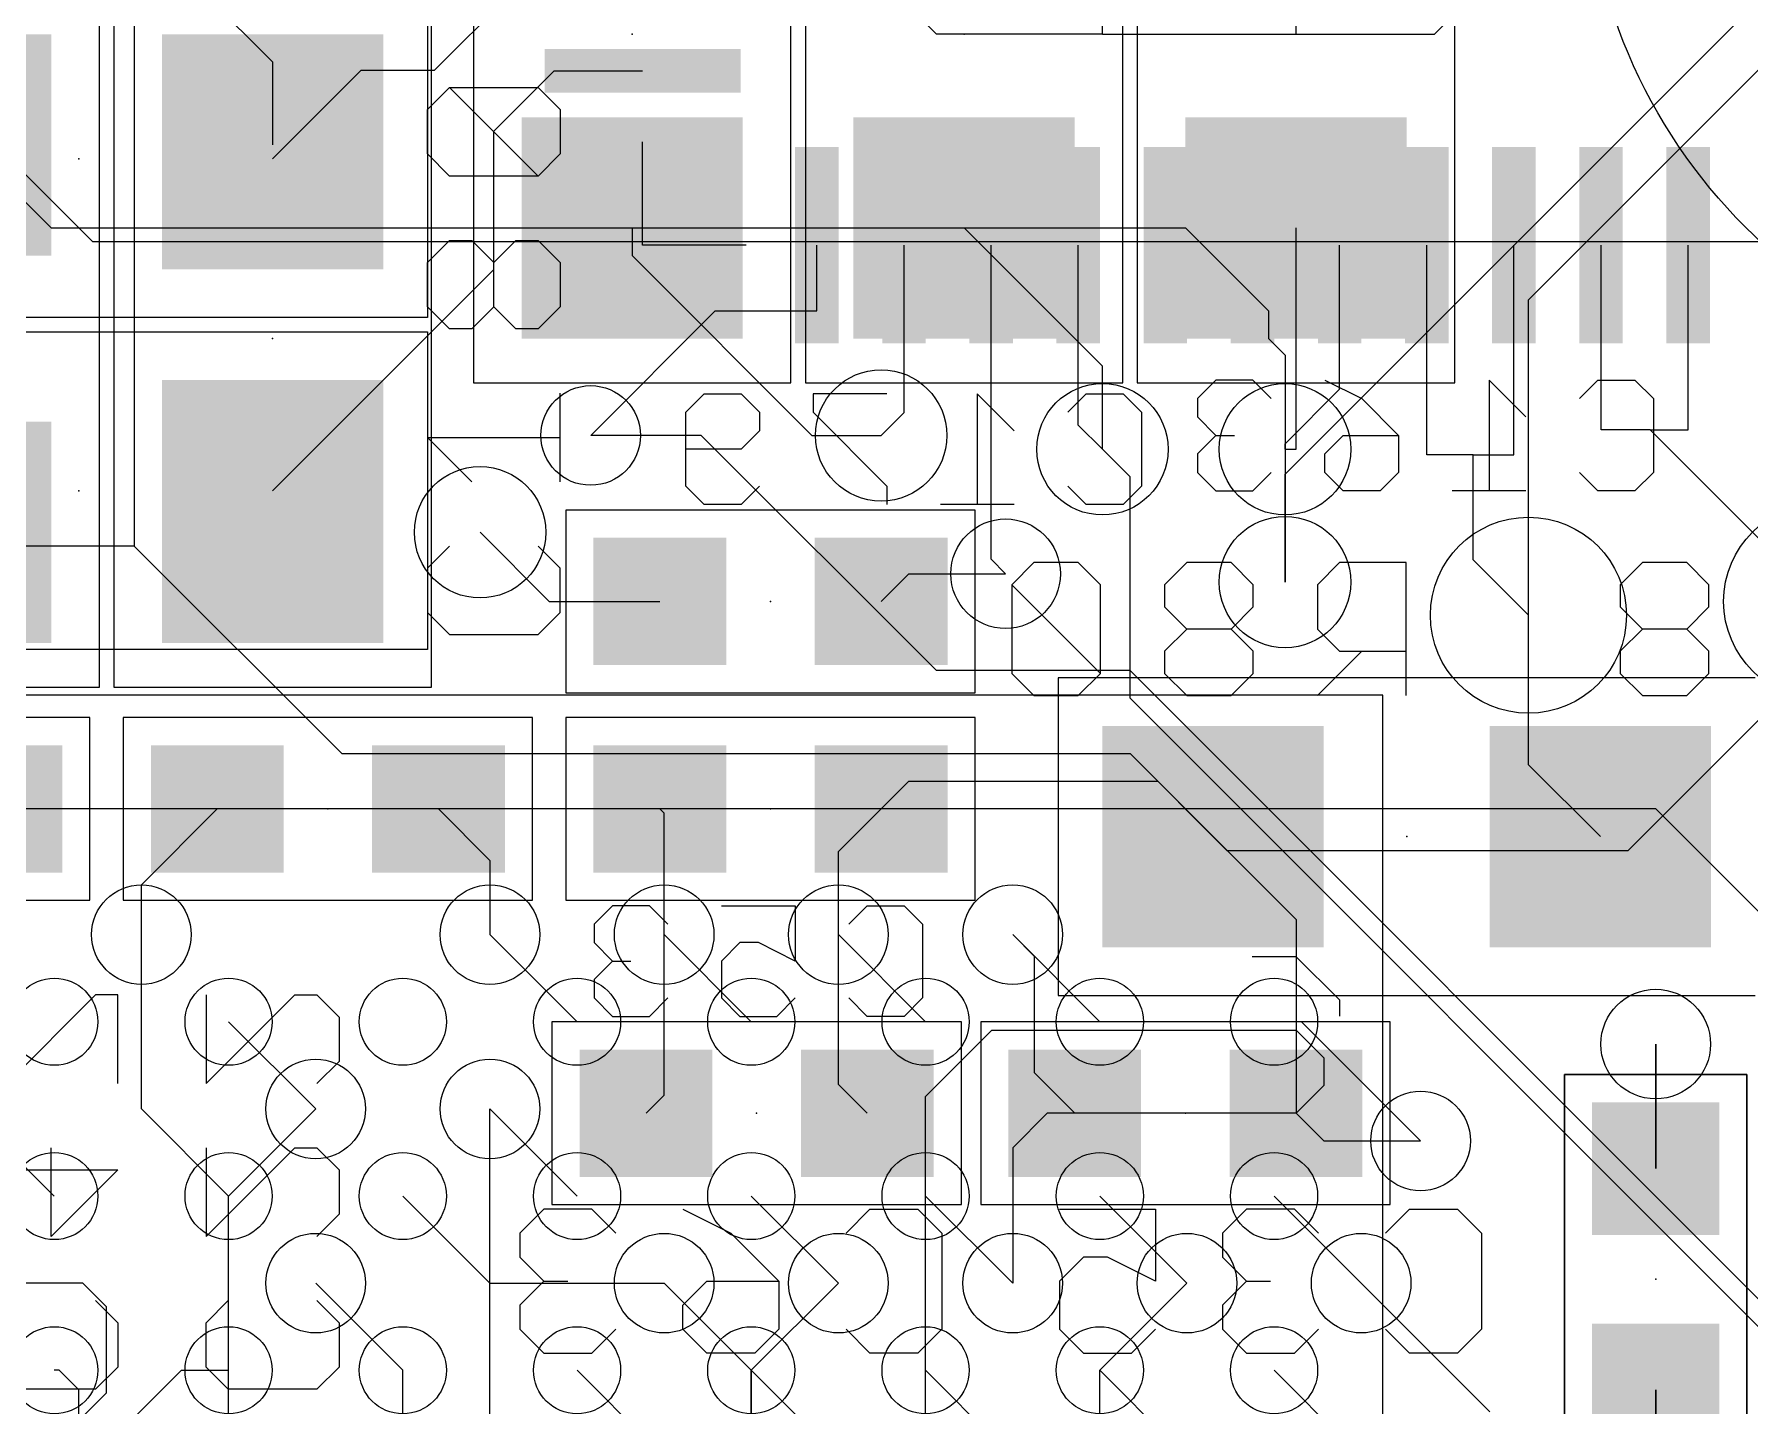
# Model space of a CAD drawing. Extents: x -61 to 136, y 23 to 123.
# Drawn here: x 91.11 to 98.98, y 79.94 to 86.23 of the extents above; entities that cross this region are included whole.
import ezdxf

# ---------------------------------------------------------------- set-up
doc = ezdxf.new("R2010")
doc.units = 0
for name, color, linetype in [('1', 14, 'CONTINUOUS'), ('13', 94, 'CONTINUOUS'), ('14', 94, 'CONTINUOUS'), ('15', 54, 'CONTINUOUS'), ('16', 134, 'CONTINUOUS'), ('18', 94, 'CONTINUOUS'), ('21', 251, 'CONTINUOUS'), ('23', 251, 'CONTINUOUS'), ('24', 54, 'CONTINUOUS'), ('25', 251, 'CONTINUOUS'), ('26', 54, 'CONTINUOUS'), ('3', 214, 'CONTINUOUS'), ('39', 14, 'CONTINUOUS'), ('4', 214, 'CONTINUOUS'), ('40', 134, 'CONTINUOUS'), ('41', 14, 'CONTINUOUS')]:
    doc.layers.add(name, color=color, linetype=linetype)

# ---------------------------------------------------------------- blocks, each defined once
blk = doc.blocks.new('RECT')
blk.add_solid([(-0.5, -0.5), (0.5, -0.5), (-0.5, 0.5), (0.5, 0.5)])
blk = doc.blocks.new('PIE')
blk.add_circle((0, 0), 0.5)
blk = doc.blocks.new('ROUNDV')
blk.add_circle((0, 0), 0.5)

msp = doc.modelspace()

# ---------------------------------------------------------------- linework, layer by layer
at = {"layer": '1'}
for p, q in [((92.9462, 86.0679), (93.3433, 86.465)), ((92.202, 85.6615), (92.6084, 86.0679)), ((92.6084, 86.0679), (92.9462, 86.0679)), ((93.218, 85.7885), (93.4945, 86.065)), ((93.4945, 86.065), (93.901, 86.065)), ((93.218, 85.1535), (93.218, 85.7885)), ((94.701, 84.963), (94.701, 85.265)), ((95.101, 84.4965), (95.101, 85.265)), ((95.501, 83.823), (95.501, 85.265)), ((95.901, 84.439), (95.901, 85.265)), ((97.101, 84.6042), (97.101, 85.265)), ((97.501, 84.3026), (97.501, 85.265)), ((97.901, 84.3026), (97.901, 85.265)), ((98.301, 84.4169), (98.301, 85.265)), ((98.701, 84.4169), (98.701, 85.265)), ((92.202, 84.1375), (93.218, 85.1535)), ((93.6625, 84.3915), (94.234, 84.963)), ((94.234, 84.963), (94.701, 84.963)), ((96.8502, 84.3534), (97.101, 84.6042)), ((94.996, 84.3915), (95.101, 84.4965)), ((96.012, 84.328), (95.901, 84.439)), ((96.8502, 84.328), (96.8502, 84.3534)), ((98.5266, 84.4169), (98.301, 84.4169)), ((99.314, 83.6295), (98.5266, 84.4169)), ((98.5266, 84.4169), (98.701, 84.4169)), ((96.8502, 84.328), (96.8502, 83.7184)), ((97.7138, 84.3026), (97.501, 84.3026)), ((97.7138, 83.82), (97.7138, 84.3026)), ((97.7138, 84.3026), (97.901, 84.3026)), ((95.5675, 83.7565), (95.501, 83.823)), ((97.9678, 83.566), (97.7138, 83.82)), ((91.6, 81.3), (91.6, 82.1)), ((93.2, 82.1), (93.6, 81.7)), ((94, 82.1), (94.4, 81.7)), ((94.8, 82.1), (95.2, 81.7)), ((95.6, 82.1), (96, 81.7)), ((92.4, 81.3), (92, 81.7)), ((96.9255, 81.7), (96.8, 81.7)), ((97.4725, 81.153), (96.9255, 81.7)), ((98.552, 81.5975), (98.552, 81.026)), ((91.2, 80.9), (90.8, 81.3)), ((92, 80.9), (91.6, 81.3)), ((93.2, 81.3), (93.6, 80.9)), ((92.8, 80.9), (93.2, 80.5)), ((94.8, 80.5), (94.4, 80.9)), ((95.6, 80.5), (95.2, 80.9)), ((96.4, 80.5), (96, 80.9)), ((97.2, 80.5), (96.8, 80.9)), ((92.4, 80.5), (92.8, 80.1)), ((93.2, 80.5), (94, 80.5)), ((91.223, 80.1), (91.2, 80.1)), ((91.313, 80.01), (91.223, 80.1)), ((91.567, 79.883), (91.784, 80.1)), ((91.784, 80.1), (92, 80.1)), ((94, 79.7), (93.6, 80.1)), ((94.8, 79.7), (94.4, 80.1)), ((95.6, 79.7), (95.2, 80.1)), ((96.4, 79.7), (96, 80.1)), ((97.2, 79.7), (96.8, 80.1)), ((91.313, 79.4385), (91.313, 80.01)), ((98.552, 79.4385), (98.552, 80.01))]:
    msp.add_line(p, q, dxfattribs=at)
at = {"layer": '13'}
for p, q in [((90.17, 86.36), (91.186, 85.344)), ((91.186, 85.344), (96.393, 85.344)), ((96.393, 85.344), (96.647, 85.09)), ((96.647, 85.09), (96.774, 84.963)), ((96.774, 84.963), (96.774, 84.836)), ((96.774, 84.836), (96.8502, 84.7598)), ((96.8502, 84.7598), (96.8502, 84.328)), ((96.139, 84.201), (96.012, 84.328)), ((96.8502, 84.328), (96.8502, 83.7184)), ((96.139, 83.185), (96.139, 84.201)), ((99.06, 80.264), (96.139, 83.185))]:
    msp.add_line(p, q, dxfattribs=at)
at = {"layer": '14'}
for p, q in [((96.012, 86.233), (96.012, 90.297)), ((96.901, 86.233), (96.901, 90.297)), ((97.9678, 85.0138), (100.33, 87.376)), ((91.567, 86.995), (91.567, 83.8835)), ((97.536, 86.233), (97.79, 86.487)), ((95.25, 86.233), (95.123, 86.36)), ((96.012, 86.233), (95.25, 86.233)), ((96.012, 86.233), (96.901, 86.233)), ((96.901, 86.233), (97.536, 86.233)), ((97.9678, 84.5058), (97.9678, 85.0138)), ((97.9678, 83.566), (97.9678, 84.5058)), ((91.567, 83.8835), (87.122, 83.8835)), ((91.567, 83.8835), (92.5195, 82.931)), ((98.425, 82.4865), (99.314, 83.3755)), ((92.5195, 82.931), (96.139, 82.931)), ((96.139, 82.931), (96.5835, 82.4865)), ((96.5835, 82.4865), (98.425, 82.4865))]:
    msp.add_line(p, q, dxfattribs=at)
at = {"layer": '15'}
for p, q in [((98.552, 82.677), (89.154, 82.677)), ((99.187, 82.042), (98.552, 82.677))]:
    msp.add_line(p, q, dxfattribs=at)
at = {"layer": '16'}
for p, q in [((91.567, 86.741), (92.202, 86.106)), ((92.202, 86.106), (92.202, 85.725)), ((93.853, 85.344), (93.853, 85.217)), ((96.012, 84.709), (95.377, 85.344)), ((96.901, 84.328), (96.901, 85.344)), ((93.853, 85.217), (94.6785, 84.3915)), ((96.012, 84.328), (96.012, 84.709)), ((94.6785, 84.3915), (94.996, 84.3915)), ((96.8502, 84.328), (96.8502, 83.7184)), ((96.8502, 84.328), (96.901, 84.328)), ((93.472, 83.6295), (93.1545, 83.947)), ((94.996, 83.6295), (95.123, 83.7565)), ((95.123, 83.7565), (95.5675, 83.7565)), ((93.472, 83.6295), (93.98, 83.6295)), ((97.9678, 82.8802), (97.9678, 83.566)), ((98.298, 82.55), (97.9678, 82.8802)), ((94.996, 82.677), (95.123, 82.804)), ((95.123, 82.804), (96.266, 82.804)), ((96.266, 82.804), (96.52, 82.55)), ((91.6, 82.329), (91.948, 82.677)), ((92.964, 82.677), (93.2, 82.441)), ((94, 82.657), (93.98, 82.677)), ((94, 82.1), (94, 82.657)), ((94.8, 82.481), (94.996, 82.677)), ((96.52, 82.55), (96.901, 82.169)), ((94.8, 82.1), (94.8, 82.481)), ((93.2, 82.441), (93.2, 82.1)), ((91.6, 82.1), (91.6, 82.329)), ((96.901, 82.169), (96.901, 81.28)), ((94, 81.3635), (94, 82.1)), ((94.8, 81.4125), (94.8, 82.1)), ((95.7, 82), (95.6, 82.1)), ((95.7, 81.465), (95.7, 82)), ((98.552, 81.026), (98.552, 81.5975)), ((95.885, 81.28), (95.7, 81.465)), ((93.9165, 81.28), (94, 81.3635)), ((94.9325, 81.28), (94.8, 81.4125)), ((96.901, 81.28), (97.028, 81.153)), ((97.028, 81.153), (97.4725, 81.153)), ((91.331, 80.5), (90.8, 80.5)), ((91.44, 80.391), (91.331, 80.5)), ((94, 80.5), (94.4, 80.1)), ((91.44, 79.9973), (91.44, 80.391)), ((94.4, 80.1), (94.4, 78.911)), ((91.3257, 79.883), (91.44, 79.9973)), ((98.552, 80.01), (98.552, 79.4385))]:
    msp.add_line(p, q, dxfattribs=at)
at = {"layer": '21'}
for p, q in [((93.901, 85.265), (93.901, 85.74)), ((94.376, 85.265), (93.901, 85.265)), ((97.3, 83.2), (84.95, 83.2)), ((97.3, 74.45), (97.3, 83.2))]:
    msp.add_line(p, q, dxfattribs=at)
at = {"layer": '23'}
for p in [(91.313, 85.6615), (91.313, 84.1375), (98.552, 80.518)]:
    msp.add_point(p, dxfattribs=at)
at = {"layer": '24'}
for p in [(93.853, 86.233), (95.377, 86.233), (96.901, 86.233), (92.202, 84.836), (94.488, 83.6295), (92.456, 82.677), (94.488, 82.677), (97.409, 82.55), (94.4245, 81.28), (96.393, 81.28), (98.552, 80.518)]:
    msp.add_point(p, dxfattribs=at)
at = {"layer": '25'}
for p, q in [((92.9127, 85.8871), (93.0144, 85.9888)), ((93.0144, 85.9888), (93.4211, 85.9888)), ((93.4211, 85.582), (93.0144, 85.9888)), ((93.4211, 85.9888), (93.5228, 85.8871)), ((92.9127, 85.6837), (92.9127, 85.8871)), ((93.5228, 85.8871), (93.5228, 85.6837)), ((93.0144, 85.582), (92.9127, 85.6837)), ((93.5228, 85.6837), (93.4211, 85.582)), ((93.4211, 85.582), (93.0144, 85.582)), ((92.9127, 85.1854), (93.0144, 85.2871)), ((93.0144, 85.2871), (93.1161, 85.2871)), ((93.1161, 85.2871), (93.2177, 85.1854)), ((93.2177, 85.1854), (93.3194, 85.2871)), ((93.3194, 85.2871), (93.4211, 85.2871)), ((93.4211, 85.2871), (93.5228, 85.1854)), ((92.9127, 84.9821), (92.9127, 85.1854)), ((93.2177, 84.9821), (93.2177, 85.1854)), ((93.5228, 85.1854), (93.5228, 84.9821)), ((93.0144, 84.8804), (92.9127, 84.9821)), ((93.2177, 84.9821), (93.1161, 84.8804)), ((93.3194, 84.8804), (93.2177, 84.9821)), ((93.5228, 84.9821), (93.4211, 84.8804)), ((93.1161, 84.8804), (93.0144, 84.8804)), ((93.4211, 84.8804), (93.3194, 84.8804)), ((93.5228, 84.1787), (93.5228, 84.5855)), ((93.1161, 84.1787), (92.9127, 84.3821)), ((92.9127, 84.3821), (93.5228, 84.3821)), ((93.0144, 83.8838), (92.9127, 83.7822)), ((93.5228, 83.7822), (93.4211, 83.8838)), ((92.9127, 83.7822), (92.9127, 83.5788)), ((93.5228, 83.5788), (93.5228, 83.7822)), ((92.9127, 83.5788), (93.0144, 83.4771)), ((93.4211, 83.4771), (93.5228, 83.5788)), ((93.0144, 83.4771), (93.4211, 83.4771))]:
    msp.add_line(p, q, dxfattribs=at)
at = {"layer": '26'}
for p, q in [((94.0988, 84.4977), (94.1835, 84.5824)), ((94.1835, 84.5824), (94.353, 84.5824)), ((94.353, 84.5824), (94.4377, 84.4977)), ((95.0224, 84.5824), (94.6834, 84.5824)), ((94.6834, 84.5824), (94.6834, 84.4977)), ((95.6071, 84.413), (95.4376, 84.5824)), ((95.4376, 84.5824), (95.4376, 84.074)), ((95.8528, 84.4977), (95.9376, 84.5824)), ((95.9376, 84.5824), (96.1071, 84.5824)), ((96.1071, 84.5824), (96.1918, 84.4977)), ((96.533, 84.6459), (96.4483, 84.5612)), ((96.7025, 84.6459), (96.533, 84.6459)), ((96.7872, 84.5612), (96.7025, 84.6459)), ((97.0329, 84.6459), (97.2024, 84.5612)), ((97.9566, 84.4765), (97.7871, 84.6459)), ((97.7871, 84.6459), (97.7871, 84.1375)), ((98.2023, 84.5612), (98.2871, 84.6459)), ((98.2871, 84.6459), (98.4566, 84.6459)), ((98.4566, 84.6459), (98.5413, 84.5612)), ((96.4483, 84.5612), (96.4483, 84.4765)), ((97.2024, 84.5612), (97.3719, 84.3917)), ((98.5413, 84.5612), (98.5413, 84.2222)), ((94.0988, 84.1587), (94.0988, 84.4977)), ((94.4377, 84.4977), (94.4377, 84.413)), ((94.6834, 84.4977), (95.0224, 84.1587)), ((96.1918, 84.4977), (96.1918, 84.1587)), ((96.4483, 84.4765), (96.533, 84.3917)), ((94.4377, 84.413), (94.353, 84.3282)), ((96.533, 84.3917), (96.4483, 84.307)), ((96.533, 84.3917), (96.6177, 84.3917)), ((97.0329, 84.307), (97.1177, 84.3917)), ((97.1177, 84.3917), (97.3719, 84.3917)), ((97.3719, 84.3917), (97.3719, 84.2222)), ((94.353, 84.3282), (94.0988, 84.3282)), ((96.4483, 84.307), (96.4483, 84.2222)), ((97.0329, 84.2222), (97.0329, 84.307)), ((96.4483, 84.2222), (96.533, 84.1375)), ((96.7025, 84.1375), (96.7872, 84.2222)), ((97.1177, 84.1375), (97.0329, 84.2222)), ((97.3719, 84.2222), (97.2872, 84.1375)), ((98.2871, 84.1375), (98.2023, 84.2222)), ((98.5413, 84.2222), (98.4566, 84.1375)), ((94.1835, 84.074), (94.0988, 84.1587)), ((94.4377, 84.1587), (94.353, 84.074)), ((95.0224, 84.1587), (95.0224, 84.074)), ((95.9376, 84.074), (95.8528, 84.1587)), ((96.1918, 84.1587), (96.1071, 84.074)), ((96.533, 84.1375), (96.7025, 84.1375)), ((97.2872, 84.1375), (97.1177, 84.1375)), ((97.9566, 84.1375), (97.6176, 84.1375)), ((98.4566, 84.1375), (98.2871, 84.1375)), ((94.353, 84.074), (94.1835, 84.074)), ((95.6071, 84.074), (95.2681, 84.074)), ((96.1071, 84.074), (95.9376, 84.074)), ((95.6974, 83.8078), (95.5957, 83.7061)), ((95.9008, 83.8078), (95.6974, 83.8078)), ((96.0024, 83.7061), (95.9008, 83.8078)), ((96.399, 83.8078), (96.2973, 83.7061)), ((96.6024, 83.8078), (96.399, 83.8078)), ((96.7041, 83.7061), (96.6024, 83.8078)), ((97.1007, 83.8078), (96.999, 83.7061)), ((97.4057, 83.8078), (97.1007, 83.8078)), ((97.4057, 83.1977), (97.4057, 83.8078)), ((98.4914, 83.8078), (98.3897, 83.7061)), ((98.6948, 83.8078), (98.4914, 83.8078)), ((98.7964, 83.7061), (98.6948, 83.8078)), ((95.5957, 83.7061), (95.5957, 83.2994)), ((96.0024, 83.2994), (95.5957, 83.7061)), ((96.0024, 83.2994), (96.0024, 83.7061)), ((96.2973, 83.7061), (96.2973, 83.6044)), ((96.7041, 83.6044), (96.7041, 83.7061)), ((96.999, 83.7061), (96.999, 83.5028)), ((98.3897, 83.7061), (98.3897, 83.6044)), ((98.7964, 83.6044), (98.7964, 83.7061)), ((96.2973, 83.6044), (96.399, 83.5028)), ((96.6024, 83.5028), (96.7041, 83.6044)), ((98.3897, 83.6044), (98.4914, 83.5028)), ((98.6948, 83.5028), (98.7964, 83.6044)), ((96.399, 83.5028), (96.2973, 83.4011)), ((96.6024, 83.5028), (96.399, 83.5028)), ((96.7041, 83.4011), (96.6024, 83.5028)), ((96.999, 83.5028), (97.1007, 83.4011)), ((98.4914, 83.5028), (98.3897, 83.4011)), ((98.6948, 83.5028), (98.4914, 83.5028)), ((98.7964, 83.4011), (98.6948, 83.5028)), ((96.2973, 83.4011), (96.2973, 83.2994)), ((96.7041, 83.2994), (96.7041, 83.4011)), ((97.2023, 83.4011), (96.999, 83.1977)), ((97.1007, 83.4011), (97.4057, 83.4011)), ((98.3897, 83.4011), (98.3897, 83.2994)), ((98.7964, 83.2994), (98.7964, 83.4011)), ((95.5957, 83.2994), (95.6974, 83.1977)), ((95.9008, 83.1977), (96.0024, 83.2994)), ((96.2973, 83.2994), (96.399, 83.1977)), ((96.6024, 83.1977), (96.7041, 83.2994)), ((98.3897, 83.2994), (98.4914, 83.1977)), ((98.6948, 83.1977), (98.7964, 83.2994)), ((95.6974, 83.1977), (95.9008, 83.1977)), ((96.399, 83.1977), (96.6024, 83.1977)), ((98.4914, 83.1977), (98.6948, 83.1977)), ((93.7629, 82.2329), (93.6782, 82.1482)), ((93.9324, 82.2329), (93.7629, 82.2329)), ((94.0171, 82.1482), (93.9324, 82.2329)), ((94.2628, 82.2329), (94.6018, 82.2329)), ((94.6018, 82.2329), (94.6018, 81.9787)), ((94.8475, 82.1482), (94.9323, 82.2329)), ((94.9323, 82.2329), (95.1018, 82.2329)), ((95.1018, 82.2329), (95.1865, 82.1482)), ((93.6782, 82.1482), (93.6782, 82.0635)), ((95.1865, 82.1482), (95.1865, 81.8092)), ((93.6782, 82.0635), (93.7629, 81.9787)), ((94.3476, 82.0635), (94.2628, 81.9787)), ((94.4323, 82.0635), (94.3476, 82.0635)), ((94.6018, 81.9787), (94.4323, 82.0635)), ((93.7629, 81.9787), (93.6782, 81.894)), ((93.7629, 81.9787), (93.8476, 81.9787)), ((94.2628, 81.9787), (94.2628, 81.8092)), ((93.6782, 81.894), (93.6782, 81.8092)), ((91.3896, 81.8233), (90.9829, 81.4166)), ((91.4913, 81.8233), (91.3896, 81.8233)), ((91.4913, 81.4166), (91.4913, 81.8233)), ((91.8972, 81.8233), (91.8972, 81.4166)), ((91.8972, 81.4166), (92.3039, 81.8233)), ((92.3039, 81.8233), (92.4056, 81.8233)), ((92.4056, 81.8233), (92.5073, 81.7216)), ((93.6782, 81.8092), (93.7629, 81.7245)), ((93.9324, 81.7245), (94.0171, 81.8092)), ((94.2628, 81.8092), (94.3476, 81.7245)), ((94.5171, 81.7245), (94.6018, 81.8092)), ((94.9323, 81.7245), (94.8475, 81.8092)), ((95.1865, 81.8092), (95.1018, 81.7245)), ((92.5073, 81.7216), (92.5073, 81.5182)), ((93.7629, 81.7245), (93.9324, 81.7245)), ((94.3476, 81.7245), (94.5171, 81.7245)), ((95.1018, 81.7245), (94.9323, 81.7245)), ((92.5073, 81.5182), (92.4056, 81.4166)), ((91.1863, 80.7149), (91.1863, 81.1217)), ((91.8972, 81.1217), (91.8972, 80.7149)), ((91.8972, 80.7149), (92.3039, 81.1217)), ((92.3039, 81.1217), (92.4056, 81.1217)), ((92.4056, 81.1217), (92.5073, 81.02)), ((90.8812, 81.02), (91.4913, 81.02)), ((91.4913, 81.02), (91.1863, 80.7149)), ((92.5073, 81.02), (92.5073, 80.8166)), ((92.5073, 80.8166), (92.4056, 80.7149)), ((93.448, 80.8392), (93.3378, 80.729)), ((93.6683, 80.8392), (93.448, 80.8392)), ((93.7785, 80.729), (93.6683, 80.8392)), ((94.0862, 80.8392), (94.3066, 80.729)), ((94.8347, 80.729), (94.9448, 80.8392)), ((94.9448, 80.8392), (95.1651, 80.8392)), ((95.1651, 80.8392), (95.2753, 80.729)), ((95.8143, 80.8392), (96.255, 80.8392)), ((96.255, 80.8392), (96.255, 80.5087)), ((96.6729, 80.8392), (96.5627, 80.729)), ((96.8932, 80.8392), (96.6729, 80.8392)), ((97.0034, 80.729), (96.8932, 80.8392)), ((97.3112, 80.729), (97.4213, 80.8392)), ((97.4213, 80.8392), (97.6416, 80.8392)), ((97.6416, 80.8392), (97.7518, 80.729)), ((93.3378, 80.729), (93.3378, 80.6188)), ((94.3066, 80.729), (94.5269, 80.5087)), ((95.2753, 80.729), (95.2753, 80.2884)), ((96.5627, 80.729), (96.5627, 80.6188)), ((97.7518, 80.729), (97.7518, 80.2884)), ((93.3378, 80.6188), (93.448, 80.5087)), ((95.9245, 80.6188), (95.8143, 80.5087)), ((96.0346, 80.6188), (95.9245, 80.6188)), ((96.255, 80.5087), (96.0346, 80.6188)), ((96.5627, 80.6188), (96.6729, 80.5087)), ((93.448, 80.5087), (93.3378, 80.3985)), ((93.448, 80.5087), (93.5581, 80.5087)), ((94.0862, 80.3985), (94.1964, 80.5087)), ((94.1964, 80.5087), (94.5269, 80.5087)), ((94.5269, 80.5087), (94.5269, 80.2884)), ((95.8143, 80.5087), (95.8143, 80.2884)), ((96.6729, 80.5087), (96.5627, 80.3985)), ((96.6729, 80.5087), (96.7831, 80.5087)), ((91.3896, 80.42), (91.4913, 80.3183)), ((91.8972, 80.3183), (91.9989, 80.42)), ((92.4056, 80.42), (92.5073, 80.3183)), ((93.3378, 80.3985), (93.3378, 80.2884)), ((94.0862, 80.2884), (94.0862, 80.3985)), ((96.5627, 80.3985), (96.5627, 80.2884)), ((91.4913, 80.3183), (91.4913, 80.115)), ((91.8972, 80.115), (91.8972, 80.3183)), ((92.5073, 80.3183), (92.5073, 80.115)), ((93.3378, 80.2884), (93.448, 80.1782)), ((93.6683, 80.1782), (93.7785, 80.2884)), ((94.1964, 80.1782), (94.0862, 80.2884)), ((94.5269, 80.2884), (94.4167, 80.1782)), ((94.9448, 80.1782), (94.8347, 80.2884)), ((95.2753, 80.2884), (95.1651, 80.1782)), ((95.8143, 80.2884), (95.9245, 80.1782)), ((96.1448, 80.1782), (96.255, 80.2884)), ((96.5627, 80.2884), (96.6729, 80.1782)), ((96.8932, 80.1782), (97.0034, 80.2884)), ((97.4213, 80.1782), (97.3112, 80.2884)), ((97.7518, 80.2884), (97.6416, 80.1782)), ((93.448, 80.1782), (93.6683, 80.1782)), ((94.4167, 80.1782), (94.1964, 80.1782)), ((95.1651, 80.1782), (94.9448, 80.1782)), ((95.9245, 80.1782), (96.1448, 80.1782)), ((96.6729, 80.1782), (96.8932, 80.1782)), ((97.6416, 80.1782), (97.4213, 80.1782)), ((91.4913, 80.115), (91.3896, 80.0133)), ((91.9989, 80.0133), (91.8972, 80.115)), ((92.5073, 80.115), (92.4056, 80.0133)), ((91.3896, 80.0133), (90.9829, 80.0133)), ((92.4056, 80.0133), (91.9989, 80.0133))]:
    msp.add_line(p, q, dxfattribs=at)
at = {"layer": '3'}
for p, q in [((91.3765, 85.2805), (85.9155, 90.7415)), ((99.1235, 85.2805), (91.3765, 85.2805)), ((94.1705, 84.3915), (93.6625, 84.3915)), ((95.25, 83.312), (94.1705, 84.3915)), ((96.139, 83.312), (95.25, 83.312)), ((99.06, 80.391), (96.139, 83.312)), ((95.2, 81.357), (95.504, 81.661)), ((95.504, 81.661), (96.901, 81.661)), ((96.901, 81.661), (97.028, 81.534)), ((97.028, 81.534), (97.028, 81.407)), ((95.2, 78.3), (95.2, 81.357)), ((97.028, 81.407), (96.901, 81.28)), ((92, 80.9), (92.4, 81.3)), ((93.2, 79.8), (93.2, 81.3)), ((95.758, 81.28), (95.6, 81.122)), ((96.901, 81.28), (95.758, 81.28)), ((95.6, 81.122), (95.6, 80.5)), ((92, 78.665), (92, 80.9)), ((94.4, 80.1), (94.8, 80.5)), ((96, 80.1), (96.4, 80.5)), ((97.79, 79.91), (97.2, 80.5)), ((94.4, 72.2), (94.4, 80.1)), ((96, 74.3), (96, 80.1))]:
    msp.add_line(p, q, dxfattribs=at)
at = {"layer": '39'}
for p, q in [((92.913, 86.3905), (92.913, 84.9325)), ((92.913, 84.9325), (89.713, 84.9325)), ((89.713, 84.8665), (92.913, 84.8665)), ((92.913, 84.8665), (92.913, 83.4085)), ((92.913, 83.4085), (89.713, 83.4085)), ((98.1329, 79.5782), (98.1329, 81.4578)), ((98.1329, 81.4578), (98.9711, 81.4578)), ((98.9711, 81.4578), (98.9711, 79.5782))]:
    msp.add_line(p, q, dxfattribs=at)
at = {"layer": '4'}
for p, q in [((97.028, 84.3915), (100.33, 87.6935)), ((96.8502, 84.2137), (97.028, 84.3915)), ((96.8502, 83.7184), (96.8502, 84.2137)), ((92.8, 80.1), (92.4, 80.5)), ((92.8, 71.6), (92.8, 80.1))]:
    msp.add_line(p, q, dxfattribs=at)
at = {"layer": '40'}
for p, q in [((93.124, 87.833), (93.124, 84.633)), ((94.582, 84.633), (94.582, 87.833)), ((94.648, 87.833), (94.648, 84.633)), ((96.106, 84.633), (96.106, 87.833)), ((96.172, 87.833), (96.172, 84.633)), ((97.63, 84.633), (97.63, 87.833)), ((91.407, 83.236), (91.407, 86.436)), ((91.473, 86.436), (91.473, 83.236)), ((92.931, 83.236), (92.931, 86.436)), ((93.124, 84.633), (94.582, 84.633)), ((94.648, 84.633), (96.106, 84.633)), ((96.172, 84.633), (97.63, 84.633)), ((95.4278, 84.0486), (93.5482, 84.0486)), ((93.5482, 84.0486), (93.5482, 83.2104)), ((95.4278, 83.2104), (95.4278, 84.0486)), ((99.009, 83.279), (95.809, 83.279)), ((95.809, 83.279), (95.809, 81.821)), ((89.949, 83.236), (91.407, 83.236)), ((91.473, 83.236), (92.931, 83.236)), ((93.5482, 83.2104), (95.4278, 83.2104)), ((91.3638, 83.0961), (89.4842, 83.0961)), ((91.3638, 82.2579), (91.3638, 83.0961)), ((93.3958, 83.0961), (91.5162, 83.0961)), ((91.5162, 83.0961), (91.5162, 82.2579)), ((93.3958, 82.2579), (93.3958, 83.0961)), ((95.4278, 83.0961), (93.5482, 83.0961)), ((93.5482, 83.0961), (93.5482, 82.2579)), ((95.4278, 82.2579), (95.4278, 83.0961)), ((89.4842, 82.2579), (91.3638, 82.2579)), ((91.5162, 82.2579), (93.3958, 82.2579)), ((93.5482, 82.2579), (95.4278, 82.2579)), ((95.809, 81.821), (99.009, 81.821)), ((95.3643, 81.6991), (93.4847, 81.6991)), ((93.4847, 81.6991), (93.4847, 80.8609)), ((95.3643, 80.8609), (95.3643, 81.6991)), ((97.3328, 81.6991), (95.4532, 81.6991)), ((95.4532, 81.6991), (95.4532, 80.8609)), ((97.3328, 80.8609), (97.3328, 81.6991)), ((98.9711, 81.4578), (98.1329, 81.4578)), ((98.1329, 81.4578), (98.1329, 79.5782)), ((98.9711, 79.5782), (98.9711, 81.4578)), ((93.4847, 80.8609), (95.3643, 80.8609)), ((95.4532, 80.8609), (97.3328, 80.8609))]:
    msp.add_line(p, q, dxfattribs=at)
msp.add_circle((100.73, 87.117), 2.5, dxfattribs=at)
at = {"layer": '41'}
for p, q in [((96.7, 82), (96.9, 82)), ((96.9, 82), (97.1, 81.8)), ((97.1, 81.8), (97.1, 81.725))]:
    msp.add_line(p, q, dxfattribs=at)

# ---------------------------------------------------------------- block references
at = {"layer": '1'}
for name, p, xscale, yscale in [('RECT', (92.202, 85.6615), 1.016, 1.016), ('RECT', (94.701, 85.265), 0.2, 0.9), ('RECT', (95.101, 85.265), 0.2, 0.9), ('RECT', (95.501, 85.265), 0.2, 0.9), ('RECT', (95.901, 85.265), 0.2, 0.9), ('RECT', (96.301, 85.265), 0.2, 0.9), ('RECT', (96.701, 85.265), 0.2, 0.9), ('RECT', (97.101, 85.265), 0.2, 0.9), ('RECT', (97.501, 85.265), 0.2, 0.9), ('RECT', (97.901, 85.265), 0.2, 0.9), ('RECT', (98.301, 85.265), 0.2, 0.9), ('RECT', (98.701, 85.265), 0.2, 0.9), ('RECT', (92.202, 84.1375), 1.016, 1.016), ('PIE', (91.2, 81.7), 0.4, 0.4), ('PIE', (92, 81.7), 0.4, 0.4), ('PIE', (92.8, 81.7), 0.4, 0.4), ('PIE', (93.6, 81.7), 0.4, 0.4), ('PIE', (94.4, 81.7), 0.4, 0.4), ('PIE', (95.2, 81.7), 0.4, 0.4), ('PIE', (96, 81.7), 0.4, 0.4), ('PIE', (96.8, 81.7), 0.4, 0.4), ('PIE', (91.2, 80.9), 0.4, 0.4), ('PIE', (92, 80.9), 0.4, 0.4), ('PIE', (92.8, 80.9), 0.4, 0.4), ('PIE', (93.6, 80.9), 0.4, 0.4), ('PIE', (94.4, 80.9), 0.4, 0.4), ('PIE', (95.2, 80.9), 0.4, 0.4), ('PIE', (96, 80.9), 0.4, 0.4), ('PIE', (96.8, 80.9), 0.4, 0.4), ('PIE', (91.2, 80.1), 0.4, 0.4), ('PIE', (92, 80.1), 0.4, 0.4), ('PIE', (92.8, 80.1), 0.4, 0.4), ('PIE', (93.6, 80.1), 0.4, 0.4), ('PIE', (94.4, 80.1), 0.4, 0.4), ('PIE', (95.2, 80.1), 0.4, 0.4), ('PIE', (96, 80.1), 0.4, 0.4), ('PIE', (96.8, 80.1), 0.4, 0.4)]:
    msp.add_blockref(name, p, dxfattribs=dict(at, xscale=xscale, yscale=yscale))
for p, xscale, yscale, rotation in [((93.901, 86.065), 0.2, 0.9, 270), ((98.552, 81.026), 0.6096, 0.5842, 90), ((98.552, 80.01), 0.6096, 0.5842, 90)]:
    msp.add_blockref('RECT', p, dxfattribs=dict(at, xscale=xscale, yscale=yscale, rotation=rotation))
at = {"layer": '16'}
for p, xscale, yscale, rotation in [((90.678, 85.725), 1.016, 1.016, 90), ((92.202, 85.725), 1.016, 1.016, 90), ((93.853, 85.344), 1.016, 1.016, 270), ((95.377, 85.344), 1.016, 1.016, 90), ((96.901, 85.344), 1.016, 1.016, 270), ((90.678, 83.947), 1.016, 1.016, 90), ((92.202, 83.947), 1.016, 1.016, 90), ((93.98, 83.6295), 0.6096, 0.5842, 180), ((94.996, 83.6295), 0.6096, 0.5842, 180), ((91.948, 82.677), 0.6096, 0.5842, 180), ((92.964, 82.677), 0.6096, 0.5842, 180), ((93.98, 82.677), 0.6096, 0.5842, 180), ((94.996, 82.677), 0.6096, 0.5842, 180), ((93.9165, 81.28), 0.6096, 0.5842, 180), ((94.9325, 81.28), 0.6096, 0.5842, 180), ((95.885, 81.28), 0.6096, 0.5842, 180), ((96.901, 81.28), 0.6096, 0.5842, 180), ((98.552, 81.026), 0.6096, 0.5842, 90), ((98.552, 80.01), 0.6096, 0.5842, 90)]:
    msp.add_blockref('RECT', p, dxfattribs=dict(at, xscale=xscale, yscale=yscale, rotation=rotation))
for p, xscale, yscale in [((96.52, 82.55), 1.016, 1.016), ((98.298, 82.55), 1.016, 1.016), ((90.932, 82.677), 0.6096, 0.5842)]:
    msp.add_blockref('RECT', p, dxfattribs=dict(at, xscale=xscale, yscale=yscale))
at = {"layer": '18'}
for p, xscale, yscale in [((94.996, 84.3915), 0.6032, 0.6032), ((94.996, 84.3915), 0.6032, 0.6032), ((94.996, 84.3915), 0.6032, 0.6032), ((94.996, 84.3915), 0.6032, 0.6032), ((94.996, 84.3915), 0.6032, 0.6032), ((94.996, 84.3915), 0.6032, 0.6032), ((94.996, 84.3915), 0.6032, 0.6032), ((94.996, 84.3915), 0.6032, 0.6032), ((93.6625, 84.3915), 0.4572, 0.4572), ((93.6625, 84.3915), 0.4572, 0.4572), ((93.6625, 84.3915), 0.4572, 0.4572), ((93.6625, 84.3915), 0.4572, 0.4572), ((93.6625, 84.3915), 0.4572, 0.4572), ((93.6625, 84.3915), 0.4572, 0.4572), ((93.6625, 84.3915), 0.4572, 0.4572), ((93.6625, 84.3915), 0.4572, 0.4572), ((96.012, 84.328), 0.6032, 0.6032), ((96.012, 84.328), 0.6032, 0.6032), ((96.012, 84.328), 0.6032, 0.6032), ((96.012, 84.328), 0.6032, 0.6032), ((96.012, 84.328), 0.6032, 0.6032), ((96.012, 84.328), 0.6032, 0.6032), ((96.012, 84.328), 0.6032, 0.6032), ((96.012, 84.328), 0.6032, 0.6032), ((96.8502, 84.328), 0.6032, 0.6032), ((96.8502, 84.328), 0.6032, 0.6032), ((96.8502, 84.328), 0.6032, 0.6032), ((96.8502, 84.328), 0.6032, 0.6032), ((96.8502, 84.328), 0.6032, 0.6032), ((96.8502, 84.328), 0.6032, 0.6032), ((96.8502, 84.328), 0.6032, 0.6032), ((96.8502, 84.328), 0.6032, 0.6032), ((93.1545, 83.947), 0.6032, 0.6032), ((93.1545, 83.947), 0.6032, 0.6032), ((93.1545, 83.947), 0.6032, 0.6032), ((93.1545, 83.947), 0.6032, 0.6032), ((93.1545, 83.947), 0.6032, 0.6032), ((93.1545, 83.947), 0.6032, 0.6032), ((93.1545, 83.947), 0.6032, 0.6032), ((93.1545, 83.947), 0.6032, 0.6032), ((99.314, 83.6295), 0.9, 0.9), ((99.314, 83.6295), 0.9, 0.9), ((99.314, 83.6295), 0.9, 0.9), ((99.314, 83.6295), 0.9, 0.9), ((99.314, 83.6295), 0.9, 0.9), ((99.314, 83.6295), 0.9, 0.9), ((99.314, 83.6295), 0.9, 0.9), ((99.314, 83.6295), 0.9, 0.9), ((95.5675, 83.7565), 0.5032, 0.5032), ((95.5675, 83.7565), 0.5032, 0.5032), ((95.5675, 83.7565), 0.5032, 0.5032), ((95.5675, 83.7565), 0.5032, 0.5032), ((95.5675, 83.7565), 0.5032, 0.5032), ((95.5675, 83.7565), 0.5032, 0.5032), ((95.5675, 83.7565), 0.5032, 0.5032), ((95.5675, 83.7565), 0.5032, 0.5032), ((96.8502, 83.7184), 0.6032, 0.6032), ((96.8502, 83.7184), 0.6032, 0.6032), ((96.8502, 83.7184), 0.6032, 0.6032), ((96.8502, 83.7184), 0.6032, 0.6032), ((96.8502, 83.7184), 0.6032, 0.6032), ((96.8502, 83.7184), 0.6032, 0.6032), ((96.8502, 83.7184), 0.6032, 0.6032), ((96.8502, 83.7184), 0.6032, 0.6032), ((97.9678, 83.566), 0.9, 0.9), ((97.9678, 83.566), 0.9, 0.9), ((97.9678, 83.566), 0.9, 0.9), ((97.9678, 83.566), 0.9, 0.9), ((97.9678, 83.566), 0.9, 0.9), ((97.9678, 83.566), 0.9, 0.9), ((97.9678, 83.566), 0.9, 0.9), ((97.9678, 83.566), 0.9, 0.9), ((91.6, 82.1), 0.4572, 0.4572), ((91.6, 82.1), 0.4572, 0.4572), ((91.6, 82.1), 0.4572, 0.4572), ((91.6, 82.1), 0.4572, 0.4572), ((91.6, 82.1), 0.4572, 0.4572), ((91.6, 82.1), 0.4572, 0.4572), ((91.6, 82.1), 0.4572, 0.4572), ((91.6, 82.1), 0.4572, 0.4572), ((93.2, 82.1), 0.4572, 0.4572), ((93.2, 82.1), 0.4572, 0.4572), ((93.2, 82.1), 0.4572, 0.4572), ((93.2, 82.1), 0.4572, 0.4572), ((93.2, 82.1), 0.4572, 0.4572), ((93.2, 82.1), 0.4572, 0.4572), ((93.2, 82.1), 0.4572, 0.4572), ((93.2, 82.1), 0.4572, 0.4572), ((94, 82.1), 0.4572, 0.4572), ((94, 82.1), 0.4572, 0.4572), ((94, 82.1), 0.4572, 0.4572), ((94, 82.1), 0.4572, 0.4572), ((94, 82.1), 0.4572, 0.4572), ((94, 82.1), 0.4572, 0.4572), ((94, 82.1), 0.4572, 0.4572), ((94, 82.1), 0.4572, 0.4572), ((94.8, 82.1), 0.4572, 0.4572), ((94.8, 82.1), 0.4572, 0.4572), ((94.8, 82.1), 0.4572, 0.4572), ((94.8, 82.1), 0.4572, 0.4572), ((94.8, 82.1), 0.4572, 0.4572), ((94.8, 82.1), 0.4572, 0.4572), ((94.8, 82.1), 0.4572, 0.4572), ((94.8, 82.1), 0.4572, 0.4572), ((95.6, 82.1), 0.4572, 0.4572), ((95.6, 82.1), 0.4572, 0.4572), ((95.6, 82.1), 0.4572, 0.4572), ((95.6, 82.1), 0.4572, 0.4572), ((95.6, 82.1), 0.4572, 0.4572), ((95.6, 82.1), 0.4572, 0.4572), ((95.6, 82.1), 0.4572, 0.4572), ((95.6, 82.1), 0.4572, 0.4572), ((98.552, 81.5975), 0.5032, 0.5032), ((98.552, 81.5975), 0.5032, 0.5032), ((98.552, 81.5975), 0.5032, 0.5032), ((98.552, 81.5975), 0.5032, 0.5032), ((98.552, 81.5975), 0.5032, 0.5032), ((98.552, 81.5975), 0.5032, 0.5032), ((98.552, 81.5975), 0.5032, 0.5032), ((98.552, 81.5975), 0.5032, 0.5032), ((92.4, 81.3), 0.4572, 0.4572), ((92.4, 81.3), 0.4572, 0.4572), ((92.4, 81.3), 0.4572, 0.4572), ((92.4, 81.3), 0.4572, 0.4572), ((92.4, 81.3), 0.4572, 0.4572), ((92.4, 81.3), 0.4572, 0.4572), ((92.4, 81.3), 0.4572, 0.4572), ((92.4, 81.3), 0.4572, 0.4572), ((93.2, 81.3), 0.4572, 0.4572), ((93.2, 81.3), 0.4572, 0.4572), ((93.2, 81.3), 0.4572, 0.4572), ((93.2, 81.3), 0.4572, 0.4572), ((93.2, 81.3), 0.4572, 0.4572), ((93.2, 81.3), 0.4572, 0.4572), ((93.2, 81.3), 0.4572, 0.4572), ((93.2, 81.3), 0.4572, 0.4572), ((97.4725, 81.153), 0.4572, 0.4572), ((97.4725, 81.153), 0.4572, 0.4572), ((97.4725, 81.153), 0.4572, 0.4572), ((97.4725, 81.153), 0.4572, 0.4572), ((97.4725, 81.153), 0.4572, 0.4572), ((97.4725, 81.153), 0.4572, 0.4572), ((97.4725, 81.153), 0.4572, 0.4572), ((97.4725, 81.153), 0.4572, 0.4572), ((92.4, 80.5), 0.4572, 0.4572), ((92.4, 80.5), 0.4572, 0.4572), ((92.4, 80.5), 0.4572, 0.4572), ((92.4, 80.5), 0.4572, 0.4572), ((92.4, 80.5), 0.4572, 0.4572), ((92.4, 80.5), 0.4572, 0.4572), ((92.4, 80.5), 0.4572, 0.4572), ((92.4, 80.5), 0.4572, 0.4572), ((94, 80.5), 0.4572, 0.4572), ((94, 80.5), 0.4572, 0.4572), ((94, 80.5), 0.4572, 0.4572), ((94, 80.5), 0.4572, 0.4572), ((94, 80.5), 0.4572, 0.4572), ((94, 80.5), 0.4572, 0.4572), ((94, 80.5), 0.4572, 0.4572), ((94, 80.5), 0.4572, 0.4572), ((94.8, 80.5), 0.4572, 0.4572), ((94.8, 80.5), 0.4572, 0.4572), ((94.8, 80.5), 0.4572, 0.4572), ((94.8, 80.5), 0.4572, 0.4572), ((94.8, 80.5), 0.4572, 0.4572), ((94.8, 80.5), 0.4572, 0.4572), ((94.8, 80.5), 0.4572, 0.4572), ((94.8, 80.5), 0.4572, 0.4572), ((95.6, 80.5), 0.4572, 0.4572), ((95.6, 80.5), 0.4572, 0.4572), ((95.6, 80.5), 0.4572, 0.4572), ((95.6, 80.5), 0.4572, 0.4572), ((95.6, 80.5), 0.4572, 0.4572), ((95.6, 80.5), 0.4572, 0.4572), ((95.6, 80.5), 0.4572, 0.4572), ((95.6, 80.5), 0.4572, 0.4572), ((96.4, 80.5), 0.4572, 0.4572), ((96.4, 80.5), 0.4572, 0.4572), ((96.4, 80.5), 0.4572, 0.4572), ((96.4, 80.5), 0.4572, 0.4572), ((96.4, 80.5), 0.4572, 0.4572), ((96.4, 80.5), 0.4572, 0.4572), ((96.4, 80.5), 0.4572, 0.4572), ((96.4, 80.5), 0.4572, 0.4572), ((97.2, 80.5), 0.4572, 0.4572), ((97.2, 80.5), 0.4572, 0.4572), ((97.2, 80.5), 0.4572, 0.4572), ((97.2, 80.5), 0.4572, 0.4572), ((97.2, 80.5), 0.4572, 0.4572), ((97.2, 80.5), 0.4572, 0.4572), ((97.2, 80.5), 0.4572, 0.4572), ((97.2, 80.5), 0.4572, 0.4572)]:
    msp.add_blockref('ROUNDV', p, dxfattribs=dict(at, xscale=xscale, yscale=yscale))

doc.saveas('drawing.dxf')
